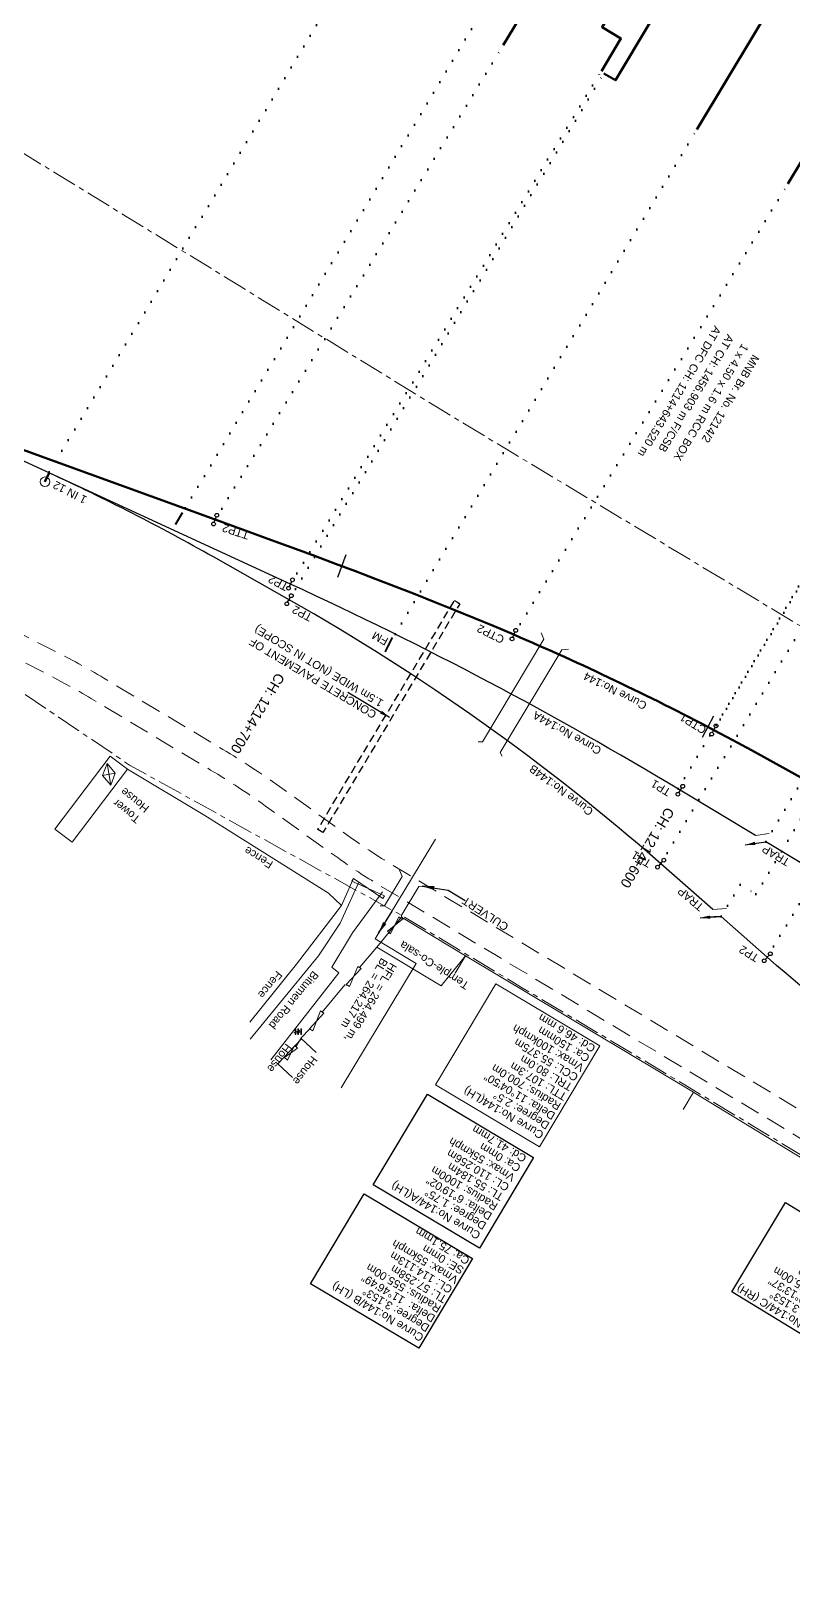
# Model space of a CAD drawing. Header units: metres. Extents: x 622835 to 629437, y 3390046 to 3394575.
# Drawn here: x 625073.5 to 625264, y 3392983.1 to 3393369.3 of the extents above; entities that cross this region are included whole.
import ezdxf

# ---------------------------------------------------------------- set-up
doc = ezdxf.new("R2010")
doc.units = ezdxf.units.M
doc.header["$LTSCALE"] = 2
doc.header["$MEASUREMENT"] = 0
for name, pattern in [('ACAD_ISO07W100', [3, 0, -3]), ('CENTER', [2, 1.25, -0.25, 0.25, -0.25]), ('CENTER2', [1.125, 0.75, -0.125, 0.125, -0.125]), ('DASHED', [0.75, 0.5, -0.25])]:
    doc.linetypes.add(name, pattern=pattern)
for name, color, linetype, lineweight in [('A-HATCH 1', 8, 'Continuous', 9), ('C-ALIG-DG-CURVE', 1, 'CENTER2', 70), ('C-ALIG-DG-LINE', 1, 'CENTER2', 70), ('C-ALIG-DG-SPIRAL', 1, 'CENTER2', 70), ('C-ALIG-LABL-DG', 1, 'Continuous', 25), ('C-ALIG-LABL-DG-MARK', 1, 'Continuous', 25), ('Commercial Building Semipucca', 7, 'Continuous', 13), ('Compound Wall', 7, 'Continuous', 13), ('DOTED LINE', 7, 'ACAD_ISO07W100', 18), ('EXISTING BRIDGE DETAILS', 7, 'Continuous', 0), ('Fence', 7, 'F-LINE', 15), ('Gate', 7, 'Continuous', 13), ("NEW MANDI GOBINDPUR CROSSING STN. SRJ's", 10, 'Continuous', 0), ('NEW MANDI GOBINDPUR LOOP LINES', 1, 'Continuous', 0), ('Proposed Curve_Details', 10, 'Continuous', 0), ('PROPOSED DFCC TRACK', 1, 'Continuous', 0), ('Proposed TPTC Chainages', 10, 'Continuous', 0), ('Residential Building Pucca', 7, 'Continuous', 13), ('RLY BOUNDARY', 32, 'CENTER', 0), ('Subroad Edge', 7, 'Continuous', 0), ('Text', 7, 'Continuous', 0), ('Tower', 7, 'Continuous', 0), ('Transformer', 7, 'Continuous', 13)]:
    doc.layers.add(name, color=color, linetype=linetype, lineweight=lineweight)
for name, color, linetype in [('Dimension', 10, 'Continuous'), ('PROPOSED Building Station', 10, 'Continuous'), ('PROPOSED ROADS', 10, 'DASHED')]:
    doc.layers.add(name, color=color, linetype=linetype)
doc.styles.add('ARIAL', font='arial.ttf')
doc.styles.get("Standard").update_dxf_attribs({"font": 'arial.ttf'})
doc.styles.add('Style-Arial', font='arial.ttf')
doc.styles.add('Text', font='arial.ttf', dxfattribs={"height": 2})
doc.linetypes.add('F-LINE', pattern='A,0.6,["X",Standard,S=0.3,R=0,X=0,Y=-0.15],0.1', length=0.7)
doc.dimstyles.get("Standard").update_dxf_attribs({"dimtxt": 2.5, "dimasz": 2.5, "dimexe": 0.18, "dimexo": 0.0625, "dimgap": 0.09, "dimtad": 0, "dimtih": 1, "dimtoh": 1, "dimdec": 3, "dimzin": 0, "dimdsep": 46, "dimtxsty": 'Standard', "dimcen": 0.09, "dimaunit": 1, "dimadec": 4, "dimazin": 0, "dimtfac": 1, "dimtdec": 3, "dimtofl": 0, "dimtmove": 0, "dimatfit": 3, "dimfxl": 1, "dimtolj": 1, "dimtzin": 0, "dimarcsym": 0})

# ---------------------------------------------------------------- blocks, each defined once
blk = doc.blocks.new('GT')
at = {"layer": 'Gate', "lineweight": 0}
for p, q in [((-0.5, -0.5), (-0.5, 0.5)), ((-0.5, 0.5), (0.5, -0.5)), ((0.5, 0.5), (0.5, -0.5))]:
    blk.add_line(p, q, dxfattribs=at)
at = {"layer": 'Gate', "lineweight": 0, "flags": 128}
blk.add_lwpolyline([(0.5, 0.5), (-0.5, -0.5)], dxfattribs=at)
blk = doc.blocks.new('TRF')
at = {"lineweight": 0, "extrusion": (0, 0, -1)}
blk.add_hatch(color=256, dxfattribs=at).paths.add_polyline_path([(0.18, -0.39), (-0.98, 0.09), (-0.22, -0.04), (-0.38, 0.42), (0.98, -0.29), (-0.02, 0.04)])
at = {"lineweight": 0}
for p, q in [((-0.69, 0.72), (-0.69, -0.72)), ((-0.52, 0.72), (-0.69, 0.72)), ((-0.52, -0.72), (-0.52, 0.72)), ((0, 0.72), (0, -0.72)), ((0.17, 0.72), (0, 0.72)), ((0.17, -0.72), (0.17, 0.72)), ((0.7, 0.72), (0.7, -0.72)), ((0.87, 0.72), (0.7, 0.72)), ((0.87, -0.72), (0.87, 0.72)), ((-0.69, -0.72), (-0.52, -0.72)), ((0, -0.72), (0.17, -0.72)), ((0.7, -0.72), (0.87, -0.72))]:
    blk.add_line(p, q, dxfattribs=at)
at = {"lineweight": 0, "flags": 128}
blk.add_lwpolyline([(0.22, -0.04), (0.38, 0.42), (-0.98, -0.29), (0.02, 0.04), (-0.18, -0.39), (0.98, 0.09), (0.22, -0.04)], close=True, dxfattribs=at)
blk = doc.blocks.new('TRAP')
at = {"color": 0, "linetype": 'Continuous', "lineweight": 0, "flags": 128}
for points in [[(-1.29, 0.77), (-0.15, -2.47)], [(1.29, -0.77), (0.15, 2.47)]]:
    blk.add_lwpolyline(points, dxfattribs=at)
blk = doc.blocks.new('Tick Hor')
blk.add_lwpolyline([(-0.5, 0), (0.5, 0)])
blk = doc.blocks.new('Marker-2')
blk.add_lwpolyline([(0, 1.5), (0, -1.5)])
for centre in [(0, 2.5), (0, -2.5)]:
    blk.add_circle(centre, 1)

msp = doc.modelspace()

# ---------------------------------------------------------------- linework, layer by layer
at = {"layer": 'A-HATCH 1', "color": 1, "lineweight": 25, "ltscale": 2}
for points in [[(625185.5572, 3393065.0359), (625159.0513, 3393080.8845), (625172.6006, 3393103.5449), (625199.1065, 3393087.6963)], [(625170.4169, 3393040.0166), (625143.3981, 3393056.1719), (625156.8007, 3393078.587), (625183.8195, 3393062.4317)], [(625272.798, 3393039.3798), (625248.6614, 3393054.1083), (625262.0374, 3393076.4791), (625286.1741, 3393061.7505)]]:
    msp.add_lwpolyline(points, close=True, dxfattribs=at)
at = {"layer": 'C-ALIG-DG-CURVE', "color": 1, "linetype": 'Continuous', "lineweight": 30, "flags": 128}
for points in [[(625119.0877, 3393237.7933, 0.02078272), (625078.0372, 3393258.8101)], [(625235.7714, 3393179.4791, 0.02757087), (625138.3694, 3393231.0235)], [(625230.8693, 3393161.1392, 0.05144759), (625137.9965, 3393227.0984)], [(625337.3853, 3393079.3838, -0.04465333), (625257.5089, 3393137.7579)]]:
    msp.add_lwpolyline(points, format="xyb", dxfattribs=at)
at = {"layer": 'C-ALIG-DG-CURVE', "color": 1, "linetype": 'Continuous', "lineweight": -3, "flags": 128}
msp.add_lwpolyline([(625244.1494, 3393194.5424, 0.01977941), (625194.184, 3393218.3806)], format="xyb", dxfattribs=at)
at = {"layer": 'C-ALIG-DG-LINE', "color": 1, "linetype": 'Continuous', "lineweight": -3, "flags": 128}
for points in [[(625119.5367, 3393247.1195), (625001.2205, 3393290.1018)], [(625078.0372, 3393258.8101), (625078.026, 3393258.8153)]]:
    msp.add_lwpolyline(points, dxfattribs=at)
at = {"layer": 'C-ALIG-DG-LINE', "color": 1, "linetype": 'Continuous', "lineweight": 30, "flags": 128}
for points in [[(625138.3694, 3393231.0235), (625064.202, 3393265.182)], [(625137.9965, 3393227.0984), (625119.0877, 3393237.7933)], [(625243.8725, 3393149.7264), (625230.8693, 3393161.1392)], [(625257.5089, 3393137.7579), (625245.9456, 3393147.9069)]]:
    msp.add_lwpolyline(points, dxfattribs=at)
at = {"layer": 'C-ALIG-DG-SPIRAL', "color": 1, "linetype": 'Continuous', "lineweight": -3, "flags": 128}
for points in [[(625194.184, 3393218.3806), (625191.8109, 3393219.3945), (625189.4342, 3393220.3999), (625187.054, 3393221.3972), (625184.6705, 3393222.3865), (625182.2839, 3393223.3682), (625179.8942, 3393224.3424), (625177.5017, 3393225.3096), (625175.1063, 3393226.2699), (625172.7084, 3393227.2237), (625170.308, 3393228.1712), (625167.9052, 3393229.1127), (625165.5002, 3393230.0485), (625163.0931, 3393230.9789), (625160.684, 3393231.9041), (625158.2731, 3393232.8244), (625155.8604, 3393233.7401), (625153.446, 3393234.6515), (625151.0302, 3393235.5589), (625148.6129, 3393236.4626), (625146.1944, 3393237.3628), (625143.7747, 3393238.2599), (625141.3539, 3393239.1541), (625138.9322, 3393240.0456), (625136.5096, 3393240.9349), (625134.0862, 3393241.8222), (625131.6623, 3393242.7077), (625129.2378, 3393243.5918), (625126.8129, 3393244.4748), (625124.3877, 3393245.3568), (625121.9623, 3393246.2383), (625119.5367, 3393247.1195)], [(625264.5347, 3393183.4139), (625262.2847, 3393184.6777), (625260.0312, 3393185.9352), (625257.7741, 3393187.1864), (625255.5134, 3393188.4308), (625253.2487, 3393189.6682), (625250.9802, 3393190.8984), (625248.7075, 3393192.121), (625246.4306, 3393193.3357), (625244.1494, 3393194.5424)]]:
    msp.add_lwpolyline(points, dxfattribs=at)
at = {"layer": 'Commercial Building Semipucca', "flags": 128}
msp.add_lwpolyline([(625179.5439, 3393133.8142), (625182.1098, 3393138.1044), (625239.0895, 3393104.025), (625236.5236, 3393099.7349)], dxfattribs=at)
at = {"layer": 'Compound Wall', "lineweight": 20, "flags": 128}
for points in [[(625155.6253, 3393135.1923), (625159.9692, 3393140.2851)], [(625146.2979, 3393124.0691), (625151.9421, 3393130.8265), (625152.7158, 3393130.7139)], [(625139.7132, 3393115.3359), (625141.1297, 3393117.6654), (625143.0858, 3393119.7675), (625143.5068, 3393119.5977)], [(625378.2839, 3393019.6932), (625319.4087, 3393055.6848), (625312.0838, 3393059.549), (625239.1521, 3393103.978)]]:
    msp.add_lwpolyline(points, dxfattribs=at)
at = {"layer": 'Compound Wall', "flags": 128}
for points in [[(625155.6253, 3393135.1923), (625159.9692, 3393140.2851)], [(625146.2979, 3393124.0691), (625151.9421, 3393130.8265), (625152.7158, 3393130.7139)], [(625139.7132, 3393115.3359), (625141.1297, 3393117.6654), (625143.0858, 3393119.7675), (625143.5068, 3393119.5977)], [(625378.2839, 3393019.6932), (625319.4087, 3393055.6848), (625312.0838, 3393059.549), (625239.1521, 3393103.978)]]:
    msp.add_lwpolyline(points, dxfattribs=at)
at = {"layer": 'Dimension', "color": 1, "lineweight": 9, "flags": 128}
msp.add_lwpolyline([(625243.8725, 3393149.7264), (625247.3016, 3393149.8992)], dxfattribs=at)
msp.add_lwpolyline([(625243.8725, 3393149.7264), (625247.3016, 3393149.8992)], dxfattribs=at)
at = {"layer": 'DOTED LINE', "color": 1, "linetype": 'ACAD_ISO07W100', "lineweight": 50, "ltscale": 0.5}
for p, q in [((625078.0763, 3393258.9828), (625158.4359, 3393393.3793)), ((625110.4789, 3393247.3354), (625187.4093, 3393376.0504)), ((625119.5698, 3393247.208), (625191.5337, 3393365.7141)), ((625137.9965, 3393227.0984), (625216.6609, 3393358.6584)), ((625138.3768, 3393231.0359), (625216.0451, 3393359.2432)), ((625162.9033, 3393215.8492), (625239.9152, 3393344.6469)), ((625194.1847, 3393218.3803), (625262.6597, 3393331.0435)), ((625235.2138, 3393179.8148), (625308.8219, 3393303.4478)), ((625244.1422, 3393194.5237), (625309.0483, 3393303.2987)), ((625230.8692, 3393161.1392), (625313.9848, 3393300.1451)), ((625257.127, 3393166.6072), (625331.0062, 3393290.1658)), ((625257.5015, 3393137.7455), (625343.9935, 3393282.3981))]:
    msp.add_line(p, q, dxfattribs=at)
msp.add_lwpolyline([(625245.9456, 3393147.9069), (625250.751, 3393155.8821), (625254.6807, 3393153.5324), (625334.9529, 3393287.783)], dxfattribs=at)
at = {"layer": 'EXISTING BRIDGE DETAILS', "linetype": 'Continuous', "lineweight": 0, "flags": 128}
msp.add_lwpolyline([(625174.6112, 3393167.2803), (625159.5415, 3393142.371), (625169.7424, 3393136.2166), (625151.034, 3393105.1389)], dxfattribs=at)
at = {"layer": 'Fence'}
for points in [[(625151.114, 3393150.7018), (625147.8866, 3393153.7551), (625116.9807, 3393173.1602), (625097.625, 3393184.7948)], [(625128.2051, 3393121.5291), (625139.8784, 3393136.0419), (625151.114, 3393150.7018), (625153.9147, 3393157.1016)]]:
    msp.add_lwpolyline(points, dxfattribs=at)
at = {"layer": 'Gate'}
msp.add_3dface([(625153.7184, 3393156.7532), (625154.1111, 3393157.4499), (625161.436, 3393152.4029), (625161.8288, 3393153.0997)], dxfattribs=at)
at = {"layer": "NEW MANDI GOBINDPUR CROSSING STN. SRJ's", "color": 1, "linetype": 'Continuous', "lineweight": 50, "flags": 128}
for points in [[(625275.4546, 3393403.8891), (625239.9152, 3393344.6469)], [(625076.988, 3393256.5409), (625078.026, 3393258.8153)]]:
    msp.add_lwpolyline(points, dxfattribs=at)
at = {"layer": "NEW MANDI GOBINDPUR CROSSING STN. SRJ's", "linetype": 'Continuous', "lineweight": 50, "flags": 128}
msp.add_lwpolyline([(625298.3007, 3393390.2523), (625262.6597, 3393331.0435)], dxfattribs=at)
at = {"layer": "NEW MANDI GOBINDPUR CROSSING STN. SRJ's", "color": 1, "linetype": 'Continuous', "lineweight": 50, "const_width": 0.5, "flags": 128}
for points in [[(625111.3443, 3393248.7876), (625109.6136, 3393245.8832)], [(625111.3838, 3393248.9022), (625109.6487, 3393246.0005)]]:
    msp.add_lwpolyline(points, dxfattribs=at)
at = {"layer": "NEW MANDI GOBINDPUR CROSSING STN. SRJ's", "linetype": 'Continuous', "lineweight": 50, "const_width": 0.5, "flags": 128}
msp.add_lwpolyline([(625163.8105, 3393217.6676), (625162.011, 3393214.0555)], dxfattribs=at)
at = {"layer": "NEW MANDI GOBINDPUR CROSSING STN. SRJ's", "color": 1, "linetype": 'Continuous', "lineweight": 13}
msp.add_circle((625077.0069, 3393256.5821), 1.2, dxfattribs=at)
at = {"layer": 'NEW MANDI GOBINDPUR LOOP LINES', "color": 1, "linetype": 'Continuous', "lineweight": 25}
for points in [[(625254.5641, 3393168.1667), (625235.7714, 3393179.4791, 0.02757087), (625138.3694, 3393231.0235)], [(626074.307, 3392635.79), (625337.3853, 3393079.3838, -0.04465333), (625257.5089, 3393137.7579), (625245.9456, 3393147.9069)]]:
    msp.add_lwpolyline(points, format="xyb", dxfattribs=at)
at = {"layer": 'NEW MANDI GOBINDPUR LOOP LINES', "color": 5, "linetype": 'DASHED', "lineweight": 25, "ltscale": 2, "flags": 128}
msp.add_lwpolyline([(625146.4874, 3393168.9275), (625145.1603, 3393169.721), (625179.3484, 3393226.8986), (625180.6755, 3393226.1051)], close=True, dxfattribs=at)
at = {"layer": 'NEW MANDI GOBINDPUR LOOP LINES', "color": 1, "linetype": 'Continuous', "lineweight": 25, "flags": 128}
msp.add_lwpolyline([(626082.9785, 3392675.0158, 0.00063884), (626075.1776, 3392679.3904), (626002.9154, 3392719.7918, -0.00801442), (625905.8772, 3392776.1055), (625403.3945, 3393078.5776), (625257.127, 3393166.624)], format="xyb", dxfattribs=at)
at = {"layer": 'NEW MANDI GOBINDPUR LOOP LINES', "color": 1, "linetype": 'Continuous', "lineweight": 25}
msp.add_lwpolyline([(625245.9456, 3393147.9069), (625242.5164, 3393147.7341)], dxfattribs=at)
msp.add_lwpolyline([(625245.9456, 3393147.9069), (625242.5164, 3393147.7341)], dxfattribs=at)
at = {"layer": 'PROPOSED Building Station', "color": 5, "lineweight": 9}
msp.add_lwpolyline([(625180.6755, 3393226.1051), (625179.3484, 3393226.8986)], dxfattribs=at)
at = {"layer": 'Proposed Curve_Details', "color": 1}
msp.add_lwpolyline([(625200.5752, 3393090.3471), (625174.5619, 3393105.9011), (625189.6401, 3393131.1385), (625215.6533, 3393115.5845)], close=True, dxfattribs=at)
at = {"layer": 'PROPOSED DFCC TRACK', "color": 1, "linetype": 'Continuous', "lineweight": 50}
msp.add_line((625119.5375, 3393247.1193), (625001.2779, 3393290.081), dxfattribs=at)
at = {"layer": 'PROPOSED DFCC TRACK', "color": 1, "linetype": 'Continuous', "lineweight": 50, "flags": 128}
for points in [[(625194.1847, 3393218.3803), (625189.2763, 3393220.4664), (625184.3532, 3393222.5176), (625179.4166, 3393224.5362), (625174.4679, 3393226.5247), (625169.5081, 3393228.4855), (625164.5384, 3393230.421), (625159.5599, 3393232.3339), (625154.5736, 3393234.2265), (625149.5807, 3393236.1013), (625144.5821, 3393237.9609), (625139.5788, 3393239.8079), (625134.5717, 3393241.6446), (625129.5619, 3393243.4737), (625124.5501, 3393245.2978), (625119.5375, 3393247.1193)], [(625313.456, 3393154.6014), (625308.8864, 3393157.3516), (625304.3154, 3393160.0994), (625299.7417, 3393162.8426), (625295.1637, 3393165.5788), (625290.5803, 3393168.3057), (625285.9899, 3393171.021), (625281.3912, 3393173.7222), (625276.783, 3393176.4071), (625272.1639, 3393179.0733), (625267.5327, 3393181.7183), (625262.888, 3393184.3397), (625258.2289, 3393186.9351), (625253.554, 3393189.5021), (625248.8622, 3393192.0382), (625244.1525, 3393194.5409)]]:
    msp.add_lwpolyline(points, dxfattribs=at)
at = {"layer": 'PROPOSED DFCC TRACK', "color": 1, "linetype": 'Continuous', "lineweight": 20}
for points in [[(625185.2643, 3393191.6159), (625186.3396, 3393191.6151), (625201.682, 3393217.2684), (625201.0151, 3393218.8433)], [(625191.2966, 3393187.9726), (625190.7872, 3393188.9196), (625206.1296, 3393214.5729), (625207.8326, 3393214.7305)]]:
    msp.add_lwpolyline(points, dxfattribs=at)
at = {"layer": 'PROPOSED DFCC TRACK', "color": 1, "linetype": 'Continuous', "lineweight": 20, "flags": 128}
for points in [[(625160.7591, 3393150.6271), (625161.8345, 3393150.6271), (625166.2452, 3393157.9544), (625165.5806, 3393159.5211)], [(625172.1378, 3393155.5739), (625170.4423, 3393155.428), (625166.0315, 3393148.1006), (625166.5348, 3393147.1504)]]:
    msp.add_lwpolyline(points, dxfattribs=at)
at = {"layer": 'PROPOSED DFCC TRACK', "color": 1, "linetype": 'Continuous', "lineweight": 50}
msp.add_arc((624917.9844, 3392575.1748), 700, 62.2279934, 66.7607229, dxfattribs=at)
at = {"layer": 'PROPOSED ROADS', "color": 1, "linetype": 'DASHED', "lineweight": 13, "ltscale": 5, "flags": 128}
for points in [[(625335.4243, 3393057.6167), (625163.6634, 3393160.9073, -0.02021939), (625153.7348, 3393167.4385), (625135.6323, 3393180.4247, 0.02083183), (625121.4951, 3393189.6996), (625091.7314, 3393207.4993, 0.01788486), (625079.0132, 3393214.5003), (625057.8399, 3393225.1876, -0.01887974), (625044.8257, 3393232.3853), (624872.0494, 3393336.6466), (624824.7006, 3393364.6289), (624803.139, 3393377.3994), (624733.5404, 3393416.8778), (624689.2406, 3393443.0499, 0.03424961), (624676.6437, 3393449.372), (624664.8088, 3393454.3295, -0.03097295), (624588.592, 3393491.9586), (624522.3117, 3393529.9549), (624464.1113, 3393564.0571, 0.01358577), (624444.9256, 3393574.6095), (624345.1815, 3393625.991)], [(625583.1202, 3392901.6604), (625160.5713, 3393155.7654, -0.02021939), (625150.2375, 3393162.5632), (625132.1349, 3393175.5494, 0.02083183), (625118.4156, 3393184.5502), (625088.6519, 3393202.3499, 0.01788486), (625076.3096, 3393209.144), (625055.1363, 3393219.8312, -0.01887974), (625041.7257, 3393227.2481), (624868.973, 3393331.4952), (624821.6454, 3393359.465), (624800.1298, 3393372.2082), (624730.5341, 3393411.6851), (624686.1886, 3393437.8841, 0.03424961), (624674.3256, 3393443.8379), (624662.4907, 3393448.7954, -0.03097295), (624585.608, 3393486.7533), (624519.303, 3393524.7637), (624461.078, 3393558.8804, 0.01358577), (624442.1779, 3393569.2756), (624342.4339, 3393620.6571)]]:
    msp.add_lwpolyline(points, format="xyb", dxfattribs=at)
at = {"layer": 'Proposed TPTC Chainages', "color": 1, "lineweight": 50, "flags": 128}
for points in [[(625191.5337, 3393365.7141), (625199.7141, 3393379.3953), (625195.6678, 3393381.816), (625227.0228, 3393434.2554)], [(625246.6926, 3393420.8185), (625216.2418, 3393370.2321), (625220.9529, 3393367.3964), (625216.0451, 3393359.2432)], [(625254.9278, 3393416.0485), (625219.5719, 3393356.9178), (625216.6609, 3393358.6584)]]:
    msp.add_lwpolyline(points, dxfattribs=at)
at = {"layer": 'Residential Building Pucca', "lineweight": 0, "flags": 128}
msp.add_lwpolyline([(625138.8859, 3393107.7098), (625135.2391, 3393111.1289), (625141.123, 3393117.4045), (625144.7698, 3393113.9854)], dxfattribs=at)
msp.add_lwpolyline([(625138.8859, 3393107.7098), (625135.2391, 3393111.1289), (625141.123, 3393117.4045), (625144.7698, 3393113.9854)], dxfattribs=at)
at = {"layer": 'Residential Building Pucca'}
for points in [[(625079.485, 3393169.7591), (625093.3281, 3393188.0041), (625097.625, 3393184.7948), (625083.7782, 3393166.5449)], [(625079.485, 3393169.7591), (625093.3281, 3393188.0041), (625097.625, 3393184.7948), (625083.7782, 3393166.5449)], [(625159.9692, 3393140.2851), (625166.0786, 3393147.7733), (625182.1116, 3393138.1031), (625175.9976, 3393130.6093)], [(625159.9692, 3393140.2851), (625166.0786, 3393147.7733), (625182.1116, 3393138.1031), (625175.9976, 3393130.6093)]]:
    msp.add_3dface(points, dxfattribs=at)
at = {"layer": 'RLY BOUNDARY', "lineweight": 20, "ltscale": 2.5, "flags": 128}
for points in [[(624343.7474, 3393618.81), (624354.2455, 3393612.512), (624363.0486, 3393607.148), (624380.0005, 3393596.761), (624392.9129, 3393588.705), (624408.9883, 3393578.958), (624435.6645, 3393566.6405), (624433.9453, 3393563.5567), (624445.5947, 3393556.5666), (624449.7176, 3393562.392), (624459.0469, 3393556.2388), (624477.9703, 3393545.025), (624497.6946, 3393533.626), (624513.5569, 3393524.953), (624529.9997, 3393514.86), (624553.035, 3393500.997), (624576.2285, 3393487.09), (624594.0058, 3393476.266), (624613.7713, 3393464.3278), (624667.5537, 3393431.733), (624678.9212, 3393441.781), (624692.0049, 3393433.642), (624726.3645, 3393412.205), (624759.7854, 3393391.343), (624784.9693, 3393375.666), (624790.1716, 3393374.307), (624794.6273, 3393371.133), (624875.4282, 3393324.2783), (624892.0265, 3393314.66), (624917.2224, 3393298.661), (624929.5774, 3393289.069), (624929.2911, 3393288.696), (624942.0493, 3393280.466), (624949.0065, 3393276.572), (625055.9695, 3393214.325), (625098.1077, 3393185.791), (625166.3366, 3393148.095), (625196.1115, 3393130.225), (625236.887, 3393105.866), (625282.9415, 3393078.091), (625312.3237, 3393059.876), (625319.1516, 3393055.978), (625377.1763, 3393020.907), (625420.2274, 3392994.9606), (625449.4145, 3392977.558), (625488.1998, 3392954.207), (625514.6082, 3392938.038), (625552.6401, 3392913.902), (625582.89, 3392894.664), (625593.6464, 3392887.111), (625740.5304, 3392800.235), (625753.34, 3392792.351), (625762.8561, 3392786.977), (625787.346, 3392772.922), (625822.824, 3392751.998), (625854.994, 3392732.947), (625885.258, 3392714.819), (625902.476, 3392704.391), (625933.944, 3392685.003), (626053.857, 3392613.137), (626108.65, 3392581.249), (626124.981, 3392572.136), (626131.515, 3392568.791), (626165.175, 3392548.468), (626182.609, 3392537.54), (626210.092, 3392522.247), (626217.34, 3392516.708), (626220.779, 3392514.709), (626251.265, 3392496.431), (626262.594, 3392489.206), (626286.38, 3392474.79), (626324.964, 3392451.199), (626327.16, 3392449.8914)], [(627892.3746, 3391590.8464), (627853.8026, 3391614.8633), (627807.8709, 3391643.3648), (627763.2098, 3391671.1424), (627729.391, 3391692.3162), (627635.8822, 3391750.6784), (627660.1446, 3391809.2203), (627519.5568, 3391891.152), (627476.8389, 3391915.865), (627434.3844, 3391942.69), (627307.5279, 3392026.3119), (627306.7829, 3392026.5061), (627267.353, 3392052.7992), (627223.9736, 3392078.9893), (627097.3461, 3392148.2433), (627064.2509, 3392171.6214), (627020.7361, 3392194.4307), (626980.8782, 3392219.8528), (626937.972, 3392245.713), (626894.59, 3392272.359), (626851.325, 3392298.078), (626765.656, 3392350.035), (626720.72, 3392377.008), (626678.274, 3392402.82), (626638.354, 3392427.704), (626595.176, 3392453.388), (626546.2585, 3392482.4138), (626502.9741, 3392507.8519), (626457.1589, 3392535.47), (626370.2027, 3392585.4762), (626329.4837, 3392607.8197), (626276.63, 3392641.1068), (626248.5163, 3392659.2277), (626219.5479, 3392680.9715), (626152.643, 3392718.511), (626109.5867, 3392744.8943), (626057.9239, 3392775.41), (626021.0374, 3392796.8242), (625904.8086, 3392858.5418), (625861.3055, 3392884.0038), (625818.1177, 3392909.4437), (625699.839, 3392978.326), (625656.064, 3393004.068), (625614.356, 3393028.385), (625543.556, 3393070.031), (625500.6769, 3393095.2405), (625461.769, 3393118.43), (625418.978, 3393143.909), (625375.919, 3393169.091), (625289.4128, 3393220.1398), (625283.3377, 3393209.9857), (625180.1642, 3393272.0512), (624950.6342, 3393412.922), (624924.3694, 3393369.1236), (624924.3694, 3393369.1236)]]:
    msp.add_lwpolyline(points, dxfattribs=at)
at = {"layer": 'Subroad Edge', "lineweight": 15, "flags": 128}
for points in [[(625155.464, 3393156.5444), (625150.7461, 3393146.2541), (625145.3305, 3393138.0668), (625128.2481, 3393117.3208)], [(625160.7348, 3393153.2285), (625153.8712, 3393143.8922), (625148.6615, 3393135.2535), (625150.4793, 3393133.8174), (625133.4353, 3393112.0955)], [(625161.3558, 3393154.0733), (625160.7583, 3393153.2605)]]:
    msp.add_lwpolyline(points, dxfattribs=at)
at = {"layer": 'Tower', "flags": 128}
for points in [[(625091.4105, 3393183.1803), (625094.57, 3393183.718)], [(625092.5348, 3393186.1696), (625093.4457, 3393180.7287)]]:
    msp.add_lwpolyline(points, dxfattribs=at)
at = {"layer": 'Tower'}
msp.add_3dface([(625091.4105, 3393183.1803), (625092.5348, 3393186.1696), (625094.57, 3393183.718), (625093.4457, 3393180.7287)], dxfattribs=at)

# ---------------------------------------------------------------- block references
at = {"layer": 'C-ALIG-LABL-DG', "color": 1, "linetype": 'Continuous', "lineweight": 25}
for p, xscale, yscale, zscale, rotation in [((625151.1607, 3393235.51), 6.000000000000004, 6.000000000000004, 6.000000000000004, 249.454206340883), ((625242.6555, 3393195.3268), 5.999999999999999, 5.999999999999999, 5.999999999999999, 242.3663229740084)]:
    msp.add_blockref('Tick Hor', p, dxfattribs=dict(at, xscale=xscale, yscale=yscale, zscale=zscale, rotation=rotation))
at = {"layer": 'C-ALIG-LABL-DG-MARK', "color": 1, "linetype": 'Continuous', "lineweight": 25}
for p, xscale, yscale, zscale, rotation in [((625119.5367, 3393247.1195), 0.464285714285724, 0.464285714285724, 0.464285714285724, 160.0347674338635), ((625138.3694, 3393231.0235), 0.4642857142857238, 0.4642857142857238, 0.4642857142857238, 155.2711257507143), ((625137.9965, 3393227.0984), 0.4642857142857238, 0.4642857142857238, 0.4642857142857238, 150.5074840392297), ((625194.184, 3393218.3806), 0.4642857142857236, 0.4642857142857236, 0.4642857142857236, 156.7607228943019), ((625244.1494, 3393194.5424), 0.4642857142857235, 0.4642857142857235, 0.4642857142857235, 152.2282067699603), ((625235.7714, 3393179.4791), 0.4642857142857238, 0.4642857142857238, 0.4642857142857238, 148.9539488391707), ((625230.8693, 3393161.1392), 0.4642857142857238, 0.4642857142857238, 0.4642857142857238, 138.7269522955772), ((625257.5089, 3393137.7579), 0.4642857142857238, 0.4642857142857238, 0.4642857142857238, 138.7269522955908)]:
    msp.add_blockref('Marker-2', p, dxfattribs=dict(at, xscale=xscale, yscale=yscale, zscale=zscale, rotation=rotation))
at = {"layer": 'Gate'}
for p, xscale, yscale, zscale, rotation in [((625164.4252, 3393145.7451), 4.5789145212463, 0.9997814889063972, 2.139606033274993, 51.27582232924781), ((625164.4252, 3393145.7451), 4.5789145212463, 0.9997814889063972, 2.139606033274993, 51.27582232924781), ((625154.1706, 3393132.9531), 5.34055253590957, 0.9997814889063974, 2.310711052021543, 57.27582232937139), ((625154.1706, 3393132.9531), 5.34055253590957, 0.9997814889063974, 2.310711052021543, 57.27582232937139), ((625144.9023, 3393121.8334), 5.270934580016557, 0.9997814889063974, 2.295600754124543, 58.27582232957022), ((625144.9023, 3393121.8334), 5.270934580016557, 0.9997814889063974, 2.295600754124543, 58.27582232957022), ((625138.4705, 3393113.846), 3.880176817939242, 0.9997814889063974, 1.969601217571562, 50.27582232810709), ((625138.4705, 3393113.846), 3.880176817939242, 0.9997814889063974, 1.969601217571562, 50.27582232810709)]:
    msp.add_blockref('GT', p, dxfattribs=dict(at, xscale=xscale, yscale=yscale, zscale=zscale, rotation=rotation))
at = {"layer": 'NEW MANDI GOBINDPUR LOOP LINES', "color": 1, "linetype": 'Continuous', "lineweight": 20, "xscale": -1, "rotation": 118.0916234322513}
msp.add_blockref('TRAP', (625255.8493, 3393167.3932), dxfattribs=at)
msp.add_blockref('TRAP', (625255.8493, 3393167.3932), dxfattribs=at)
at = {"layer": 'Transformer'}
msp.add_blockref('TRF', (625140.2172, 3393119.1477), dxfattribs=at)

# ---------------------------------------------------------------- texts
at = {"layer": 'C-ALIG-LABL-DG', "color": 1, "lineweight": 25, "style": 'ARIAL'}
for s, p in [('CH: 1214+700', (625134.8993, 3393209.0606)), ('CH: 1214+600', (625232.2803, 3393175.4617))]:
    msp.add_text(s, height=2.5, rotation=239.123596, dxfattribs=at).set_placement(p)
at = {"layer": 'EXISTING BRIDGE DETAILS', "color": 10, "style": 'ARIAL'}
for s, p in [('AT DFC CH: 1214+643.520 m', (625244.3641, 3393295.7287)), ('AT CH: 1456.903 m F/CSB', (625247.5641, 3393293.6287)), ('1 x 4.50 x 1.6 m RCC BOX', (625251.2339, 3393291.275)), (' MNB Br. No. 1214/2', (625254.3037, 3393289.2214))]:
    msp.add_text(s, height=2, rotation=239, dxfattribs=at).set_placement(p)
at = {"layer": 'EXISTING BRIDGE DETAILS', "style": 'ARIAL'}
for s, p in [('BL = 264.217 m', (625161.1161, 3393137.7619)), ('HFL = 264.499 m,', (625163.3423, 3393136.5764))]:
    msp.add_text(s, height=2, rotation=239, dxfattribs=at).set_placement(p)
at = {"layer": "NEW MANDI GOBINDPUR CROSSING STN. SRJ's", "color": 1, "linetype": 'Continuous', "lineweight": 13, "insert": (625087.2473, 3393251.8669), "char_height": 2, "attachment_point": 4, "rotation": 152.651136, "line_spacing_factor": 0.60036, "style": 'ARIAL'}
msp.add_mtext('1 IN 12', dxfattribs=at)
at = {"layer": "NEW MANDI GOBINDPUR CROSSING STN. SRJ's", "linetype": 'Continuous', "lineweight": 13, "insert": (625162.5166, 3393216.4536), "char_height": 2, "attachment_point": 4, "rotation": 151.213472, "line_spacing_factor": 0.60036, "style": 'ARIAL'}
msp.add_mtext('FM', dxfattribs=at)
at = {"layer": 'PROPOSED Building Station', "color": 1, "insert": (625181.5896, 3393152.1551), "char_height": 2, "attachment_point": 6, "rotation": 147}
msp.add_mtext(' CULVERT ', dxfattribs=at)
at = {"layer": 'Proposed Curve_Details', "color": 1, "style": 'ARIAL'}
for s, rotation, p in [('Curve No:144', 153.022236, (625227.6281, 3393201.2745)), ('Curve No:144A', 150.53788, (625216.2832, 3393189.9836))]:
    msp.add_text(s, height=2, rotation=rotation, dxfattribs=at).set_placement(p)
at = {"layer": 'Proposed Curve_Details', "color": 1, "lineweight": 9, "style": 'Style-Arial'}
msp.add_text('Curve No:144B', height=2, rotation=142.970163, dxfattribs=at).set_placement((625214.2318, 3393174.5402))
at = {"layer": 'Proposed Curve_Details', "color": 1, "lineweight": 0, "char_height": 2, "attachment_point": 7, "rotation": 149.123596, "line_spacing_factor": 0.84, "style": 'Style-Arial'}
for s, insert in [('Curve No:144(LH)\\PDegree: 2.5%%D\\PDelta: 11%%D04\'50"\\PRadius: 700.0m\\PTTL: 107.3m\\PTRL: 80.0m\\PCCL: 55.375m\\PVmax: 100kmph\\PCa: 150mm\\PCd: 46.6 mm', (625214.8057, 3393115.5664)), ('Curve No:144/A(LH)\\PDegree: 1.75%%D\\PDelta: 6%%D19\'02"\\PRadius: 1000m\\PTL: 55.184m\\PCL: 110.256m\\PVmax: 55kmph\\PCa: 0mm\\PCd: 41.7mm', (625197.5734, 3393088.0881)), ('Curve No:144/B (LH)\\PDegree: 3.153°\\PDelta:  11°46\'49"\\PRadius: 555.00m\\PTL: 57.258m\\PCL: 114.113m\\PVmax: 55kmph\\PSE: 0mm\\PCa: 75.1mm', (625183.3795, 3393062.5436)), ('Curve No:144/C (RH)\\PDegree: 3.153°\\PDelta:  10°13\'37"\\PRadius: 555.00m\\PTL: 49.664m\\PCL: 99.065m\\PVmax: 55kmph\\PCa: 0mm\\PCd: 75.1mm', (625285.0575, 3393061.7482))]:
    msp.add_mtext(s, dxfattribs=dict(at, insert=insert))
at = {"layer": 'PROPOSED DFCC TRACK', "color": 1, "linetype": 'Continuous', "lineweight": 13, "style": 'Style-Arial'}
for rotation, p in [(149.137675, (625263.3611, 3393162.1259)), (139.715879, (625241.8275, 3393150.6478)), (139.715879, (625241.8275, 3393150.6478))]:
    msp.add_text('TRAP ', height=2, rotation=rotation, dxfattribs=at).set_placement(p)
at = {"layer": 'Proposed TPTC Chainages', "color": 1, "lineweight": 0, "char_height": 2, "attachment_point": 4, "line_spacing_factor": 0.6, "style": 'ARIAL'}
for s, insert, rotation in [('\\pxsm1;TTP2', (625127.901, 3393243.051), 161.928026), ('\\pxsm1;TP2', (625137.5412, 3393230.0723), 152.056909), ('\\pxsm1;TP2', (625143.5255, 3393222.4559), 152.056909), ('\\pxsm1;CTP2', (625191.5853, 3393216.952), 153.695519), ('\\pxsm1;CTP1', (625241.9902, 3393194.2844), 148.547178), ('\\pxsm1;TP1', (625233.0977, 3393178.7302), 148.547178), ('\\pxsm1;TP1', (625228.2195, 3393160.9088), 148.547178), ('\\pxsm1;TP2', (625255.0995, 3393137.2976), 148.547178), ('\\pxsm1;TP2', (625255.0995, 3393137.2976), 148.547178)]:
    msp.add_mtext(s, dxfattribs=dict(at, insert=insert, rotation=rotation))
at = {"layer": 'Proposed TPTC Chainages', "color": 5, "lineweight": 25, "ltscale": 2, "insert": (625159.0393, 3393197.2599), "char_height": 2, "width": 76.900252, "attachment_point": 1, "rotation": 149.014622, "style": 'ARIAL'}
msp.add_mtext('CONCRETE PAVEMENT OF \\P1.5m WIDE (NOT IN SCOPE)', dxfattribs=at)
at = {"layer": 'Subroad Edge', "style": 'ARIAL'}
msp.add_text('Bitumen Road', height=2, rotation=230.531768, dxfattribs=at).set_placement((625144.0318, 3393134.5088))
at = {"layer": 'Text'}
for s, rotation, style, p in [('House', 141.293922, 'ARIAL', (625103.2028, 3393175.2582)), ('Tower', 141.293922, 'ARIAL', (625101.0427, 3393172.6222)), ('Fence', 148.496833, 'ARIAL', (625134.1995, 3393161.4886)), ('Fence', 148.496833, 'Text', (625134.1995, 3393161.4886)), ('Temple-Co-sala', 147.389168, 'ARIAL', (625183.2044, 3393131.2394)), ('Fence', 231.188748, 'Text', (625134.93, 3393134.5276)), ('House', 232.843343, 'ARIAL', (625137.2757, 3393116.3559))]:
    msp.add_text(s, height=2, rotation=rotation, dxfattribs=dict(at, style=style)).set_placement(p)
msp.add_text('House', height=2, rotation=232.843343, dxfattribs=at).set_placement((625143.6804, 3393113.2657))

# ---------------------------------------------------------------- leaders
at = {"layer": 'Dimension', "color": 1, "lineweight": 0}
for points in [[(625251.9915, 3393165.8249), (625257.1344, 3393166.6196)], [(625251.9915, 3393165.8249), (625257.1344, 3393166.6196)], [(625240.7482, 3393147.6451), (625245.9456, 3393147.9069)], [(625240.7482, 3393147.6451), (625245.9456, 3393147.9069)]]:
    msp.add_leader(points, dimstyle='Standard', dxfattribs=at)
at = {"layer": 'EXISTING BRIDGE DETAILS', "linetype": 'Continuous', "lineweight": 0}
msp.add_leader([(625160.3707, 3393143.7416), (625163.739, 3393149.3091)], dimstyle='Standard', override={"dimasz": 3, "dimgap": 0.09, "dimtad": 0}, dxfattribs=at)
at = {"layer": 'NEW MANDI GOBINDPUR LOOP LINES', "color": 5, "lineweight": 25}
msp.add_leader([(625163.143, 3393197.7075), (625152.7218, 3393203.9387)], dimstyle='Standard', dxfattribs=at)
at = {"layer": 'PROPOSED Building Station', "color": 1, "lineweight": 13}
msp.add_leader([(625171.29, 3393155.5009), (625177.7784, 3393154.5173), (625182.0169, 3393151.9659)], dimstyle='Standard', override={"dimasz": 3, "dimgap": 0.09, "dimtad": 0}, dxfattribs=at)

doc.saveas('drawing.dxf')
